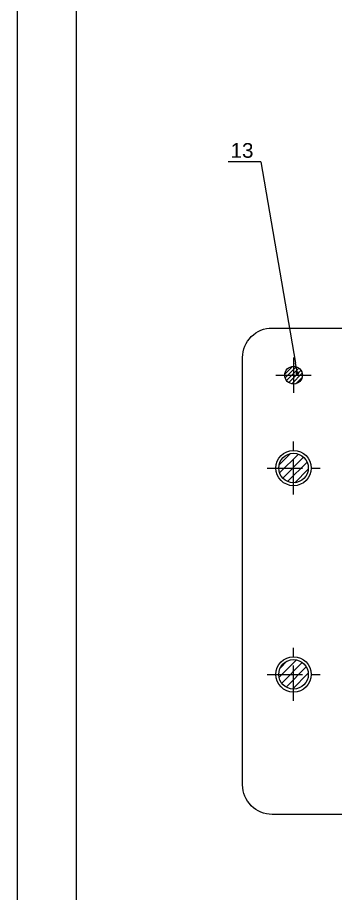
# Model space of a CAD drawing. Header units: millimetres. Extents: x 5847 to 9233, y 737 to 1578.
# Drawn here: x 8043.9 to 8151.6, y 887.1 to 1184.3 of the extents above; entities that cross this region are included whole.
import ezdxf

# ---------------------------------------------------------------- set-up
doc = ezdxf.new("R2010")
doc.units = ezdxf.units.MM
doc.linetypes.add('ACAD_ISO02W100', pattern=[15, 12, -3])
doc.linetypes.add('AM_ISO08W050', pattern=[18, 12, -1.5, 3, -1.5])
for name, color, linetype, lineweight in [('AM_INV', 253, 'Continuous', 0), ('NetKhuat', 4, 'ACAD_ISO02W100', 18), ('NetMatCat', 1, 'AM_ISO08W050', 13)]:
    doc.layers.add(name, color=color, linetype=linetype, lineweight=lineweight)
doc.layers.add('DRAWING_LINE', color=7, linetype='Continuous')
doc.styles.add('Annotative', font='arial.ttf')

msp = doc.modelspace()

# ---------------------------------------------------------------- hatches: boundary and pattern name
at = {"layer": 'AM_INV'}
h = msp.add_hatch(color=256, dxfattribs=at)
edge = h.paths.add_edge_path(flags=0)
edge.add_arc((8138.746, 1063.609), 0.625, 0, 360)
at = {"layer": 'NetMatCat'}
h = msp.add_hatch(dxfattribs=at)
h.set_pattern_fill('_U', color=256, angle=45, style=0, pattern_type=0)
h.set_pattern_definition([(45, (3576.3828, 479.1641), (-0.70710678, 0.70710678), [])])
edge = h.paths.add_edge_path()
edge.add_arc((8137.454, 1062.931), 3, 36.07467, 348.54084, ccw=False)
edge.add_arc((8137.454, 1062.931), 3, -11.45916, 36.07467, ccw=False)
h = msp.add_hatch(dxfattribs=at)
h.set_pattern_fill('_U', color=256, scale=2, angle=45, style=0, pattern_type=0)
h.set_pattern_definition([(45, (3576.3828, 484.164), (-1.4142136, 1.4142136), [])])
edge = h.paths.add_edge_path()
edge.add_arc((8137.454, 1031.431), 5, 11.45916, 300.77174)
edge.add_arc((8137.454, 1031.431), 5, 300.77174, 371.45916)
h = msp.add_hatch(dxfattribs=at)
h.set_pattern_fill('_U', color=256, scale=2, angle=45, style=0, pattern_type=0)
h.set_pattern_definition([(45, (3576.3828, 494.164), (-1.4142136, 1.4142136), [])])
edge = h.paths.add_edge_path()
edge.add_arc((8137.454, 961.431), 5, 191.45916, 496.98761)
edge.add_arc((8137.454, 961.431), 5, 136.98761, 191.45916)

# ---------------------------------------------------------------- linework, layer by layer
at = {"layer": 'DRAWING_LINE'}
msp.add_line((8126.391, 1135.285), (8115.333, 1135.285), dxfattribs=at)
at = {"layer": 'DRAWING_LINE', "color": 66}
msp.add_line((8126.391, 1135.285), (8138.151, 1067.058), dxfattribs=at)
at = {"layer": 'DRAWING_LINE', "color": 66, "linetype": 'Continuous'}
msp.add_line((8138.64, 1064.225), (8138.151, 1067.058), dxfattribs=at)
at = {"layer": 'DRAWING_LINE'}
for points in [[(8043.932, 736.684), (8043.932, 1577.684)], [(8063.932, 746.684), (8063.932, 1567.684)]]:
    msp.add_lwpolyline(points, dxfattribs=at)
msp.add_lwpolyline([(8234.204, 910.931), (8234.204, 911.931, 0.4142136), (8232.204, 913.931), (8130.204, 913.931, -0.4142136), (8120.204, 923.931), (8120.204, 1068.931, -0.4142136), (8130.204, 1078.931), (8231.204, 1078.931)], format="xyb", dxfattribs=at)
for centre, radius in [((8137.454, 1062.931), 3), ((8137.454, 1031.431), 6), ((8137.454, 1031.431), 5), ((8137.454, 961.431), 6), ((8137.454, 961.431), 5)]:
    msp.add_circle(centre, radius, dxfattribs=at)
at = {"layer": 'NetKhuat'}
for p, q in [((8137.454, 1068.931), (8137.454, 1056.931)), ((8131.454, 1062.931), (8143.454, 1062.931)), ((8137.454, 1022.431), (8137.454, 1040.431)), ((8128.454, 1031.431), (8146.454, 1031.431)), ((8137.454, 952.431), (8137.454, 970.431)), ((8128.454, 961.431), (8146.454, 961.431))]:
    msp.add_line(p, q, dxfattribs=at)

# ---------------------------------------------------------------- texts
at = {"layer": 'DRAWING_LINE', "color": 3, "insert": (8119.987, 1136.598), "char_height": 5, "attachment_point": 8, "style": 'Annotative'}
msp.add_mtext('13', dxfattribs=at)

doc.saveas('drawing.dxf')
